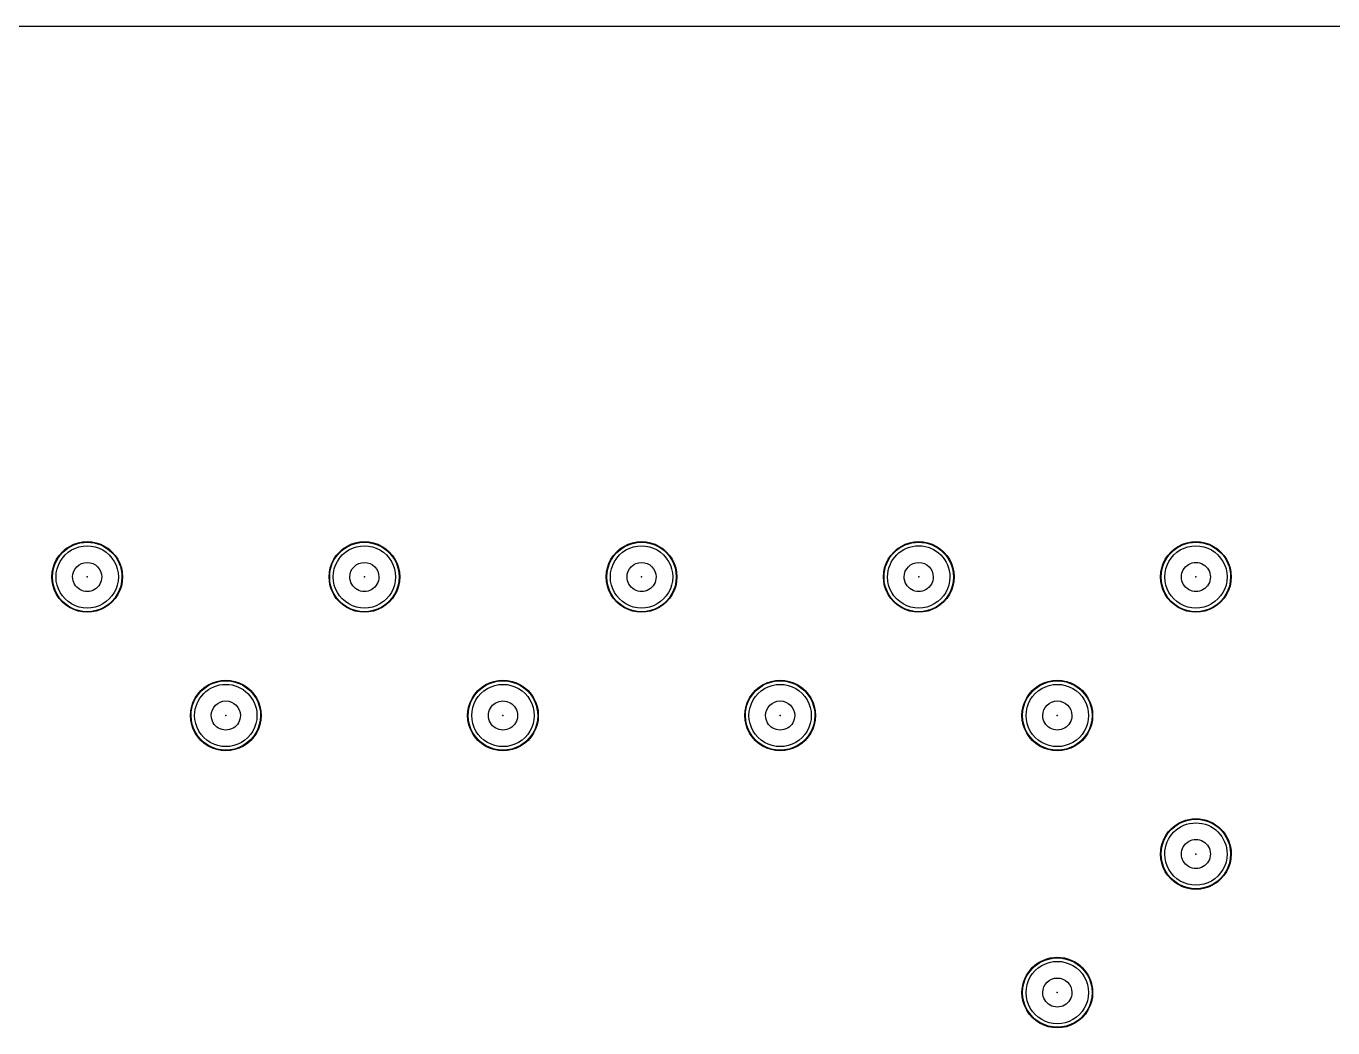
# Model space of a CAD drawing. Header units: millimetres. Extents: x 24815 to 37444, y -10619 to 6020.
# Drawn here: x 28083.71 to 28095.69, y 5900.27 to 5909.45 of the extents above; entities that cross this region are included whole.
import ezdxf

# ---------------------------------------------------------------- set-up
doc = ezdxf.new("R2010")
doc.units = ezdxf.units.MM

# ---------------------------------------------------------------- blocks, each defined once
blk = doc.blocks.new('A$C3CC6408C')
at = {"color": 2}
blk.add_line((-241.974, 0), (0, 0), dxfattribs=at)
at = {"color": 2, "extrusion": (0, 0, -1)}
for centre, major_axis, start_param, end_param in [((-90.744, -5.05), (-0.229, 0.229), 5.497787, 8.63938), ((-90.744, -5.05), (-0.229, 0.229), 5.497787, 8.63938), ((-90.744, -5.05), (0.225, 0.225), 3.926991, 7.068583), ((-90.744, -5.05), (0.225, 0.225), 3.926991, 7.068583), ((-90.744, -5.05), (-0.202, 0.202), 5.497787, 8.63938), ((-90.744, -5.05), (-0.202, 0.202), 5.497787, 8.63938), ((-90.744, -5.05), (-0.202, 0.202), 5.497787, 8.63938), ((-90.744, -5.05), (-0.202, 0.202), 5.497787, 8.63938), ((-90.744, -5.05), (-0.202, 0.202), 5.497787, 8.63938), ((-90.744, -5.05), (-0.202, 0.202), 5.497787, 8.63938), ((-90.744, -5.05), (-0.202, 0.202), 5.497787, 8.63938), ((-90.744, -5.05), (-0.202, 0.202), 5.497787, 8.63938), ((-90.744, -5.05), (-0.202, 0.202), 5.497787, 8.63938), ((-90.744, -5.05), (-0.202, 0.202), 5.497787, 8.63938), ((-90.744, -5.05), (-0.202, 0.202), 5.497787, 8.63938), ((-88.204, -5.05), (-0.229, 0.229), 5.497787, 8.63938), ((-88.204, -5.05), (-0.229, 0.229), 5.497787, 8.63938), ((-88.204, -5.05), (-0.225, 0.225), 5.497787, 8.63938), ((-88.204, -5.05), (-0.225, 0.225), 5.497787, 8.63938), ((-88.204, -5.05), (-0.202, 0.202), 5.497787, 8.63938), ((-88.204, -5.05), (-0.202, 0.202), 5.497787, 8.63938), ((-88.204, -5.05), (-0.202, 0.202), 5.497787, 8.63938), ((-88.204, -5.05), (-0.202, 0.202), 5.497787, 8.63938), ((-88.204, -5.05), (-0.202, 0.202), 5.497787, 8.63938), ((-88.204, -5.05), (-0.202, 0.202), 5.497787, 8.63938), ((-88.204, -5.05), (-0.202, 0.202), 5.497787, 8.63938), ((-88.204, -5.05), (-0.202, 0.202), 5.497787, 8.63938), ((-88.204, -5.05), (-0.202, 0.202), 5.497787, 8.63938), ((-88.204, -5.05), (-0.202, 0.202), 5.497787, 8.63938), ((-88.204, -5.05), (-0.202, 0.202), 5.497787, 8.63938), ((-85.664, -5.05), (-0.229, 0.229), 5.497787, 8.63938), ((-85.664, -5.05), (-0.229, 0.229), 5.497787, 8.63938), ((-85.664, -5.05), (-0.225, 0.225), 5.497787, 8.63938), ((-85.664, -5.05), (-0.225, 0.225), 5.497787, 8.63938), ((-85.664, -5.05), (-0.202, 0.202), 5.497787, 8.63938), ((-85.664, -5.05), (-0.202, 0.202), 5.497787, 8.63938), ((-85.664, -5.05), (-0.202, 0.202), 5.497787, 8.63938), ((-85.664, -5.05), (-0.202, 0.202), 5.497787, 8.63938), ((-85.664, -5.05), (-0.202, 0.202), 5.497787, 8.63938), ((-85.664, -5.05), (-0.202, 0.202), 5.497787, 8.63938), ((-85.664, -5.05), (-0.202, 0.202), 5.497787, 8.63938), ((-85.664, -5.05), (-0.202, 0.202), 5.497787, 8.63938), ((-85.664, -5.05), (-0.202, 0.202), 5.497787, 8.63938), ((-85.664, -5.05), (-0.202, 0.202), 5.497787, 8.63938), ((-85.664, -5.05), (-0.202, 0.202), 5.497787, 8.63938), ((-83.124, -5.05), (-0.229, 0.229), 5.497787, 8.63938), ((-83.124, -5.05), (-0.229, 0.229), 5.497787, 8.63938), ((-83.124, -5.05), (0.225, 0.225), 3.926991, 7.068583), ((-83.124, -5.05), (0.225, 0.225), 3.926991, 7.068583), ((-83.124, -5.05), (0.202, 0.202), 3.926991, 7.068583), ((-83.124, -5.05), (0.202, 0.202), 3.926991, 7.068583), ((-83.124, -5.05), (0.202, 0.202), 3.926991, 7.068583), ((-83.124, -5.05), (0.202, 0.202), 3.926991, 7.068583), ((-83.124, -5.05), (0.202, 0.202), 3.926991, 7.068583), ((-83.124, -5.05), (0.202, 0.202), 3.926991, 7.068583), ((-83.124, -5.05), (0.202, 0.202), 3.926991, 7.068583), ((-83.124, -5.05), (0.202, 0.202), 3.926991, 7.068583), ((-83.124, -5.05), (0.202, 0.202), 3.926991, 7.068583), ((-83.124, -5.05), (0.202, 0.202), 3.926991, 7.068583), ((-83.124, -5.05), (0.202, 0.202), 3.926991, 7.068583), ((-80.584, -5.05), (-0.229, 0.229), 5.497787, 8.63938), ((-80.584, -5.05), (-0.229, 0.229), 5.497787, 8.63938), ((-80.584, -5.05), (0.225, 0.225), 3.926991, 7.068583), ((-80.584, -5.05), (0.225, 0.225), 3.926991, 7.068583), ((-80.584, -5.05), (-0.202, 0.202), 5.497787, 8.63938), ((-80.584, -5.05), (-0.202, 0.202), 5.497787, 8.63938), ((-80.584, -5.05), (-0.202, 0.202), 5.497787, 8.63938), ((-80.584, -5.05), (-0.202, 0.202), 5.497787, 8.63938), ((-80.584, -5.05), (-0.202, 0.202), 5.497787, 8.63938), ((-80.584, -5.05), (-0.202, 0.202), 5.497787, 8.63938), ((-80.584, -5.05), (-0.202, 0.202), 5.497787, 8.63938), ((-80.584, -5.05), (-0.202, 0.202), 5.497787, 8.63938), ((-80.584, -5.05), (-0.202, 0.202), 5.497787, 8.63938), ((-80.584, -5.05), (-0.202, 0.202), 5.497787, 8.63938), ((-80.584, -5.05), (-0.202, 0.202), 5.497787, 8.63938), ((-90.744, -5.05), (0.0943, 0.0943), 3.926991, 7.068583), ((-90.744, -5.05), (0.0943, 0.0943), 3.926991, 7.068583), ((-88.204, -5.05), (0.0943, 0.0943), 3.926991, 7.068583), ((-88.204, -5.05), (0.0943, 0.0943), 3.926991, 7.068583), ((-85.664, -5.05), (0.0943, 0.0943), 3.926991, 7.068583), ((-85.664, -5.05), (0.0943, 0.0943), 3.926991, 7.068583), ((-83.124, -5.05), (0.0943, 0.0943), 3.926991, 7.068583), ((-83.124, -5.05), (0.0943, 0.0943), 3.926991, 7.068583), ((-80.584, -5.05), (-0.0943, 0.0943), 5.497787, 8.63938), ((-80.584, -5.05), (-0.0943, 0.0943), 5.497787, 8.63938), ((-90.744, -5.05), (0.229, 0.229), 0.785398, 3.926991), ((-90.744, -5.05), (0.229, 0.229), 0.785398, 3.926991), ((-90.744, -5.05), (-0.225, 0.225), 2.356194, 5.497787), ((-90.744, -5.05), (-0.225, 0.225), 2.356194, 5.497787), ((-90.744, -5.05), (-0.202, 0.202), 2.356194, 5.497787), ((-90.744, -5.05), (-0.202, 0.202), 2.356194, 5.497787), ((-90.744, -5.05), (-0.202, 0.202), 2.356194, 5.497787), ((-90.744, -5.05), (-0.202, 0.202), 2.356194, 5.497787), ((-90.744, -5.05), (-0.202, 0.202), 2.356194, 5.497787), ((-90.744, -5.05), (-0.202, 0.202), 2.356194, 5.497787), ((-90.744, -5.05), (-0.202, 0.202), 2.356194, 5.497787), ((-90.744, -5.05), (-0.202, 0.202), 2.356194, 5.497787), ((-90.744, -5.05), (-0.202, 0.202), 2.356194, 5.497787), ((-90.744, -5.05), (-0.202, 0.202), 2.356194, 5.497787), ((-90.744, -5.05), (-0.202, 0.202), 2.356194, 5.497787), ((-90.744, -5.05), (0.0943, 0.0943), 0.785398, 3.926991), ((-90.744, -5.05), (0.0943, 0.0943), 0.785398, 3.926991), ((-88.204, -5.05), (0.229, 0.229), 0.785398, 3.926991), ((-88.204, -5.05), (0.229, 0.229), 0.785398, 3.926991), ((-88.204, -5.05), (-0.225, 0.225), 2.356194, 5.497787), ((-88.204, -5.05), (-0.225, 0.225), 2.356194, 5.497787), ((-88.204, -5.05), (-0.202, 0.202), 2.356194, 5.497787), ((-88.204, -5.05), (-0.202, 0.202), 2.356194, 5.497787), ((-88.204, -5.05), (-0.202, 0.202), 2.356194, 5.497787), ((-88.204, -5.05), (-0.202, 0.202), 2.356194, 5.497787), ((-88.204, -5.05), (-0.202, 0.202), 2.356194, 5.497787), ((-88.204, -5.05), (-0.202, 0.202), 2.356194, 5.497787), ((-88.204, -5.05), (-0.202, 0.202), 2.356194, 5.497787), ((-88.204, -5.05), (-0.202, 0.202), 2.356194, 5.497787), ((-88.204, -5.05), (-0.202, 0.202), 2.356194, 5.497787), ((-88.204, -5.05), (-0.202, 0.202), 2.356194, 5.497787), ((-88.204, -5.05), (-0.202, 0.202), 2.356194, 5.497787), ((-88.204, -5.05), (0.0943, 0.0943), 0.785398, 3.926991), ((-88.204, -5.05), (0.0943, 0.0943), 0.785398, 3.926991), ((-85.664, -5.05), (0.229, 0.229), 0.785398, 3.926991), ((-85.664, -5.05), (0.229, 0.229), 0.785398, 3.926991), ((-85.664, -5.05), (0.225, 0.225), 0.785398, 3.926991), ((-85.664, -5.05), (0.225, 0.225), 0.785398, 3.926991), ((-85.664, -5.05), (0.202, 0.202), 0.785398, 3.926991), ((-85.664, -5.05), (0.202, 0.202), 0.785398, 3.926991), ((-85.664, -5.05), (0.202, 0.202), 0.785398, 3.926991), ((-85.664, -5.05), (0.202, 0.202), 0.785398, 3.926991), ((-85.664, -5.05), (0.202, 0.202), 0.785398, 3.926991), ((-85.664, -5.05), (0.202, 0.202), 0.785398, 3.926991), ((-85.664, -5.05), (0.202, 0.202), 0.785398, 3.926991), ((-85.664, -5.05), (0.202, 0.202), 0.785398, 3.926991), ((-85.664, -5.05), (0.202, 0.202), 0.785398, 3.926991), ((-85.664, -5.05), (0.202, 0.202), 0.785398, 3.926991), ((-85.664, -5.05), (0.202, 0.202), 0.785398, 3.926991), ((-85.664, -5.05), (0.0943, 0.0943), 0.785398, 3.926991), ((-85.664, -5.05), (0.0943, 0.0943), 0.785398, 3.926991), ((-83.124, -5.05), (0.229, 0.229), 0.785398, 3.926991), ((-83.124, -5.05), (0.229, 0.229), 0.785398, 3.926991), ((-83.124, -5.05), (0.225, 0.225), 0.785398, 3.926991), ((-83.124, -5.05), (0.225, 0.225), 0.785398, 3.926991), ((-83.124, -5.05), (0.202, 0.202), 0.785398, 3.926991), ((-83.124, -5.05), (0.202, 0.202), 0.785398, 3.926991), ((-83.124, -5.05), (0.202, 0.202), 0.785398, 3.926991), ((-83.124, -5.05), (0.202, 0.202), 0.785398, 3.926991), ((-83.124, -5.05), (0.202, 0.202), 0.785398, 3.926991), ((-83.124, -5.05), (0.202, 0.202), 0.785398, 3.926991), ((-83.124, -5.05), (0.202, 0.202), 0.785398, 3.926991), ((-83.124, -5.05), (0.202, 0.202), 0.785398, 3.926991), ((-83.124, -5.05), (0.202, 0.202), 0.785398, 3.926991), ((-83.124, -5.05), (0.202, 0.202), 0.785398, 3.926991), ((-83.124, -5.05), (0.202, 0.202), 0.785398, 3.926991), ((-83.124, -5.05), (-0.0943, 0.0943), 2.356194, 5.497787), ((-83.124, -5.05), (-0.0943, 0.0943), 2.356194, 5.497787), ((-80.584, -5.05), (0.229, 0.229), 0.785398, 3.926991), ((-80.584, -5.05), (0.229, 0.229), 0.785398, 3.926991), ((-80.584, -5.05), (0.225, 0.225), 0.785398, 3.926991), ((-80.584, -5.05), (0.225, 0.225), 0.785398, 3.926991), ((-80.584, -5.05), (0.202, 0.202), 0.785398, 3.926991), ((-80.584, -5.05), (0.202, 0.202), 0.785398, 3.926991), ((-80.584, -5.05), (0.202, 0.202), 0.785398, 3.926991), ((-80.584, -5.05), (0.202, 0.202), 0.785398, 3.926991), ((-80.584, -5.05), (0.202, 0.202), 0.785398, 3.926991), ((-80.584, -5.05), (0.202, 0.202), 0.785398, 3.926991), ((-80.584, -5.05), (0.202, 0.202), 0.785398, 3.926991), ((-80.584, -5.05), (0.202, 0.202), 0.785398, 3.926991), ((-80.584, -5.05), (0.202, 0.202), 0.785398, 3.926991), ((-80.584, -5.05), (0.202, 0.202), 0.785398, 3.926991), ((-80.584, -5.05), (0.202, 0.202), 0.785398, 3.926991), ((-80.584, -5.05), (0.0943, 0.0943), 0.785398, 3.926991), ((-80.584, -5.05), (0.0943, 0.0943), 0.785398, 3.926991), ((-89.474, -6.32), (-0.229, 0.229), 5.497787, 8.63938), ((-89.474, -6.32), (-0.229, 0.229), 5.497787, 8.63938), ((-86.934, -6.32), (-0.229, 0.229), 5.497787, 8.63938), ((-86.934, -6.32), (-0.229, 0.229), 5.497787, 8.63938), ((-84.394, -6.32), (-0.229, 0.229), 5.497787, 8.63938), ((-84.394, -6.32), (-0.229, 0.229), 5.497787, 8.63938), ((-81.854, -6.32), (-0.229, 0.229), 5.497787, 8.63938), ((-81.854, -6.32), (-0.229, 0.229), 5.497787, 8.63938), ((-89.474, -6.32), (0.225, 0.225), 3.926991, 7.068583), ((-89.474, -6.32), (0.225, 0.225), 3.926991, 7.068583), ((-89.474, -6.32), (0.202, 0.202), 3.926991, 7.068583), ((-89.474, -6.32), (0.202, 0.202), 3.926991, 7.068583), ((-89.474, -6.32), (0.202, 0.202), 3.926991, 7.068583), ((-89.474, -6.32), (0.202, 0.202), 3.926991, 7.068583), ((-89.474, -6.32), (0.202, 0.202), 3.926991, 7.068583), ((-89.474, -6.32), (0.202, 0.202), 3.926991, 7.068583), ((-89.474, -6.32), (0.202, 0.202), 3.926991, 7.068583), ((-89.474, -6.32), (0.202, 0.202), 3.926991, 7.068583), ((-89.474, -6.32), (0.202, 0.202), 3.926991, 7.068583), ((-89.474, -6.32), (0.202, 0.202), 3.926991, 7.068583), ((-89.474, -6.32), (0.202, 0.202), 3.926991, 7.068583), ((-86.934, -6.32), (0.225, 0.225), 3.926991, 7.068583), ((-86.934, -6.32), (0.225, 0.225), 3.926991, 7.068583), ((-86.934, -6.32), (-0.202, 0.202), 5.497787, 8.63938), ((-86.934, -6.32), (-0.202, 0.202), 5.497787, 8.63938), ((-86.934, -6.32), (-0.202, 0.202), 5.497787, 8.63938), ((-86.934, -6.32), (-0.202, 0.202), 5.497787, 8.63938), ((-86.934, -6.32), (-0.202, 0.202), 5.497787, 8.63938), ((-86.934, -6.32), (-0.202, 0.202), 5.497787, 8.63938), ((-86.934, -6.32), (-0.202, 0.202), 5.497787, 8.63938), ((-86.934, -6.32), (-0.202, 0.202), 5.497787, 8.63938), ((-86.934, -6.32), (-0.202, 0.202), 5.497787, 8.63938), ((-86.934, -6.32), (-0.202, 0.202), 5.497787, 8.63938), ((-86.934, -6.32), (-0.202, 0.202), 5.497787, 8.63938), ((-84.394, -6.32), (0.225, 0.225), 3.926991, 7.068583), ((-84.394, -6.32), (0.225, 0.225), 3.926991, 7.068583), ((-84.394, -6.32), (-0.202, 0.202), 5.497787, 8.63938), ((-84.394, -6.32), (-0.202, 0.202), 5.497787, 8.63938), ((-84.394, -6.32), (-0.202, 0.202), 5.497787, 8.63938), ((-84.394, -6.32), (-0.202, 0.202), 5.497787, 8.63938), ((-84.394, -6.32), (-0.202, 0.202), 5.497787, 8.63938), ((-84.394, -6.32), (-0.202, 0.202), 5.497787, 8.63938), ((-84.394, -6.32), (-0.202, 0.202), 5.497787, 8.63938), ((-84.394, -6.32), (-0.202, 0.202), 5.497787, 8.63938), ((-84.394, -6.32), (-0.202, 0.202), 5.497787, 8.63938), ((-84.394, -6.32), (-0.202, 0.202), 5.497787, 8.63938), ((-84.394, -6.32), (-0.202, 0.202), 5.497787, 8.63938), ((-81.854, -6.32), (-0.225, 0.225), 5.497787, 8.63938), ((-81.854, -6.32), (-0.225, 0.225), 5.497787, 8.63938), ((-81.854, -6.32), (-0.202, 0.202), 5.497787, 8.63938), ((-81.854, -6.32), (-0.202, 0.202), 5.497787, 8.63938), ((-81.854, -6.32), (-0.202, 0.202), 5.497787, 8.63938), ((-81.854, -6.32), (-0.202, 0.202), 5.497787, 8.63938), ((-81.854, -6.32), (-0.202, 0.202), 5.497787, 8.63938), ((-81.854, -6.32), (-0.202, 0.202), 5.497787, 8.63938), ((-81.854, -6.32), (-0.202, 0.202), 5.497787, 8.63938), ((-81.854, -6.32), (-0.202, 0.202), 5.497787, 8.63938), ((-81.854, -6.32), (-0.202, 0.202), 5.497787, 8.63938), ((-81.854, -6.32), (-0.202, 0.202), 5.497787, 8.63938), ((-81.854, -6.32), (-0.202, 0.202), 5.497787, 8.63938), ((-89.474, -6.32), (0.0943, 0.0943), 3.926991, 7.068583), ((-89.474, -6.32), (0.0943, 0.0943), 3.926991, 7.068583), ((-86.934, -6.32), (-0.0943, 0.0943), 5.497787, 8.63938), ((-86.934, -6.32), (-0.0943, 0.0943), 5.497787, 8.63938), ((-84.394, -6.32), (0.0943, 0.0943), 3.926991, 7.068583), ((-84.394, -6.32), (0.0943, 0.0943), 3.926991, 7.068583), ((-81.854, -6.32), (0.0943, 0.0943), 3.926991, 7.068583), ((-81.854, -6.32), (0.0943, 0.0943), 3.926991, 7.068583), ((-89.474, -6.32), (0.229, 0.229), 0.785398, 3.926991), ((-89.474, -6.32), (0.229, 0.229), 0.785398, 3.926991), ((-89.474, -6.32), (0.225, 0.225), 0.785398, 3.926991), ((-89.474, -6.32), (0.225, 0.225), 0.785398, 3.926991), ((-89.474, -6.32), (0.202, 0.202), 0.785398, 3.926991), ((-89.474, -6.32), (0.202, 0.202), 0.785398, 3.926991), ((-89.474, -6.32), (0.202, 0.202), 0.785398, 3.926991), ((-89.474, -6.32), (0.202, 0.202), 0.785398, 3.926991), ((-89.474, -6.32), (0.202, 0.202), 0.785398, 3.926991), ((-89.474, -6.32), (0.202, 0.202), 0.785398, 3.926991), ((-89.474, -6.32), (0.202, 0.202), 0.785398, 3.926991), ((-89.474, -6.32), (0.202, 0.202), 0.785398, 3.926991), ((-89.474, -6.32), (0.202, 0.202), 0.785398, 3.926991), ((-89.474, -6.32), (0.202, 0.202), 0.785398, 3.926991), ((-89.474, -6.32), (0.202, 0.202), 0.785398, 3.926991), ((-89.474, -6.32), (-0.0943, 0.0943), 2.356194, 5.497787), ((-89.474, -6.32), (-0.0943, 0.0943), 2.356194, 5.497787), ((-86.934, -6.32), (0.229, 0.229), 0.785398, 3.926991), ((-86.934, -6.32), (0.229, 0.229), 0.785398, 3.926991), ((-86.934, -6.32), (0.225, 0.225), 0.785398, 3.926991), ((-86.934, -6.32), (0.225, 0.225), 0.785398, 3.926991), ((-86.934, -6.32), (0.202, 0.202), 0.785398, 3.926991), ((-86.934, -6.32), (0.202, 0.202), 0.785398, 3.926991), ((-86.934, -6.32), (0.202, 0.202), 0.785398, 3.926991), ((-86.934, -6.32), (0.202, 0.202), 0.785398, 3.926991), ((-86.934, -6.32), (0.202, 0.202), 0.785398, 3.926991), ((-86.934, -6.32), (0.202, 0.202), 0.785398, 3.926991), ((-86.934, -6.32), (0.202, 0.202), 0.785398, 3.926991), ((-86.934, -6.32), (0.202, 0.202), 0.785398, 3.926991), ((-86.934, -6.32), (0.202, 0.202), 0.785398, 3.926991), ((-86.934, -6.32), (0.202, 0.202), 0.785398, 3.926991), ((-86.934, -6.32), (0.202, 0.202), 0.785398, 3.926991), ((-86.934, -6.32), (0.0943, 0.0943), 0.785398, 3.926991), ((-86.934, -6.32), (0.0943, 0.0943), 0.785398, 3.926991), ((-84.394, -6.32), (0.229, 0.229), 0.785398, 3.926991), ((-84.394, -6.32), (0.229, 0.229), 0.785398, 3.926991), ((-84.394, -6.32), (-0.225, 0.225), 2.356194, 5.497787), ((-84.394, -6.32), (-0.225, 0.225), 2.356194, 5.497787), ((-84.394, -6.32), (-0.202, 0.202), 2.356194, 5.497787), ((-84.394, -6.32), (-0.202, 0.202), 2.356194, 5.497787), ((-84.394, -6.32), (-0.202, 0.202), 2.356194, 5.497787), ((-84.394, -6.32), (-0.202, 0.202), 2.356194, 5.497787), ((-84.394, -6.32), (-0.202, 0.202), 2.356194, 5.497787), ((-84.394, -6.32), (-0.202, 0.202), 2.356194, 5.497787), ((-84.394, -6.32), (-0.202, 0.202), 2.356194, 5.497787), ((-84.394, -6.32), (-0.202, 0.202), 2.356194, 5.497787), ((-84.394, -6.32), (-0.202, 0.202), 2.356194, 5.497787), ((-84.394, -6.32), (-0.202, 0.202), 2.356194, 5.497787), ((-84.394, -6.32), (-0.202, 0.202), 2.356194, 5.497787), ((-84.394, -6.32), (0.0943, 0.0943), 0.785398, 3.926991), ((-84.394, -6.32), (0.0943, 0.0943), 0.785398, 3.926991), ((-81.854, -6.32), (0.229, 0.229), 0.785398, 3.926991), ((-81.854, -6.32), (0.229, 0.229), 0.785398, 3.926991), ((-81.854, -6.32), (-0.225, 0.225), 2.356194, 5.497787), ((-81.854, -6.32), (-0.225, 0.225), 2.356194, 5.497787), ((-81.854, -6.32), (-0.202, 0.202), 2.356194, 5.497787), ((-81.854, -6.32), (-0.202, 0.202), 2.356194, 5.497787), ((-81.854, -6.32), (-0.202, 0.202), 2.356194, 5.497787), ((-81.854, -6.32), (-0.202, 0.202), 2.356194, 5.497787), ((-81.854, -6.32), (-0.202, 0.202), 2.356194, 5.497787), ((-81.854, -6.32), (-0.202, 0.202), 2.356194, 5.497787), ((-81.854, -6.32), (-0.202, 0.202), 2.356194, 5.497787), ((-81.854, -6.32), (-0.202, 0.202), 2.356194, 5.497787), ((-81.854, -6.32), (-0.202, 0.202), 2.356194, 5.497787), ((-81.854, -6.32), (-0.202, 0.202), 2.356194, 5.497787), ((-81.854, -6.32), (-0.202, 0.202), 2.356194, 5.497787), ((-81.854, -6.32), (0.0943, 0.0943), 0.785398, 3.926991), ((-81.854, -6.32), (0.0943, 0.0943), 0.785398, 3.926991), ((-80.584, -7.59), (0.229, 0.229), 3.926991, 7.068583), ((-80.584, -7.59), (0.229, 0.229), 3.926991, 7.068583), ((-80.584, -7.59), (-0.225, 0.225), 5.497787, 8.63938), ((-80.584, -7.59), (-0.225, 0.225), 5.497787, 8.63938), ((-80.584, -7.59), (0.202, 0.202), 3.926991, 7.068583), ((-80.584, -7.59), (0.202, 0.202), 3.926991, 7.068583), ((-80.584, -7.59), (0.202, 0.202), 3.926991, 7.068583), ((-80.584, -7.59), (0.202, 0.202), 3.926991, 7.068583), ((-80.584, -7.59), (0.202, 0.202), 3.926991, 7.068583), ((-80.584, -7.59), (0.202, 0.202), 3.926991, 7.068583), ((-80.584, -7.59), (0.202, 0.202), 3.926991, 7.068583), ((-80.584, -7.59), (0.202, 0.202), 3.926991, 7.068583), ((-80.584, -7.59), (0.202, 0.202), 3.926991, 7.068583), ((-80.584, -7.59), (0.202, 0.202), 3.926991, 7.068583), ((-80.584, -7.59), (0.202, 0.202), 3.926991, 7.068583), ((-80.584, -7.59), (-0.0943, 0.0943), 5.497787, 8.63938), ((-80.584, -7.59), (-0.0943, 0.0943), 5.497787, 8.63938), ((-80.584, -7.59), (0.229, 0.229), 0.785398, 3.926991), ((-80.584, -7.59), (0.229, 0.229), 0.785398, 3.926991), ((-80.584, -7.59), (0.225, 0.225), 0.785398, 3.926991), ((-80.584, -7.59), (0.225, 0.225), 0.785398, 3.926991), ((-80.584, -7.59), (0.202, 0.202), 0.785398, 3.926991), ((-80.584, -7.59), (0.202, 0.202), 0.785398, 3.926991), ((-80.584, -7.59), (0.202, 0.202), 0.785398, 3.926991), ((-80.584, -7.59), (0.202, 0.202), 0.785398, 3.926991), ((-80.584, -7.59), (0.202, 0.202), 0.785398, 3.926991), ((-80.584, -7.59), (0.202, 0.202), 0.785398, 3.926991), ((-80.584, -7.59), (0.202, 0.202), 0.785398, 3.926991), ((-80.584, -7.59), (0.202, 0.202), 0.785398, 3.926991), ((-80.584, -7.59), (0.202, 0.202), 0.785398, 3.926991), ((-80.584, -7.59), (0.202, 0.202), 0.785398, 3.926991), ((-80.584, -7.59), (0.202, 0.202), 0.785398, 3.926991), ((-80.584, -7.59), (0.0943, 0.0943), 0.785398, 3.926991), ((-80.584, -7.59), (0.0943, 0.0943), 0.785398, 3.926991), ((-81.854, -8.86), (0.229, 0.229), 3.926991, 7.068583), ((-81.854, -8.86), (0.229, 0.229), 3.926991, 7.068583), ((-81.854, -8.86), (-0.225, 0.225), 5.497787, 8.63938), ((-81.854, -8.86), (-0.225, 0.225), 5.497787, 8.63938), ((-81.854, -8.86), (-0.202, 0.202), 5.497787, 8.63938), ((-81.854, -8.86), (-0.202, 0.202), 5.497787, 8.63938), ((-81.854, -8.86), (-0.202, 0.202), 5.497787, 8.63938), ((-81.854, -8.86), (-0.202, 0.202), 5.497787, 8.63938), ((-81.854, -8.86), (-0.202, 0.202), 5.497787, 8.63938), ((-81.854, -8.86), (-0.202, 0.202), 5.497787, 8.63938), ((-81.854, -8.86), (-0.202, 0.202), 5.497787, 8.63938), ((-81.854, -8.86), (-0.202, 0.202), 5.497787, 8.63938), ((-81.854, -8.86), (-0.202, 0.202), 5.497787, 8.63938), ((-81.854, -8.86), (-0.202, 0.202), 5.497787, 8.63938), ((-81.854, -8.86), (-0.202, 0.202), 5.497787, 8.63938), ((-81.854, -8.86), (0.0943, 0.0943), 3.926991, 7.068583), ((-81.854, -8.86), (0.0943, 0.0943), 3.926991, 7.068583), ((-81.854, -8.86), (-0.229, 0.229), 2.356194, 5.497787), ((-81.854, -8.86), (-0.229, 0.229), 2.356194, 5.497787), ((-81.854, -8.86), (-0.225, 0.225), 2.356194, 5.497787), ((-81.854, -8.86), (-0.225, 0.225), 2.356194, 5.497787), ((-81.854, -8.86), (-0.202, 0.202), 2.356194, 5.497787), ((-81.854, -8.86), (-0.202, 0.202), 2.356194, 5.497787), ((-81.854, -8.86), (-0.202, 0.202), 2.356194, 5.497787), ((-81.854, -8.86), (-0.202, 0.202), 2.356194, 5.497787), ((-81.854, -8.86), (-0.202, 0.202), 2.356194, 5.497787), ((-81.854, -8.86), (-0.202, 0.202), 2.356194, 5.497787), ((-81.854, -8.86), (-0.202, 0.202), 2.356194, 5.497787), ((-81.854, -8.86), (-0.202, 0.202), 2.356194, 5.497787), ((-81.854, -8.86), (-0.202, 0.202), 2.356194, 5.497787), ((-81.854, -8.86), (-0.202, 0.202), 2.356194, 5.497787), ((-81.854, -8.86), (-0.202, 0.202), 2.356194, 5.497787), ((-81.854, -8.86), (0.0943, 0.0943), 0.785398, 3.926991), ((-81.854, -8.86), (0.0943, 0.0943), 0.785398, 3.926991)]:
    blk.add_ellipse(centre, major_axis=major_axis, ratio=1, start_param=start_param, end_param=end_param, dxfattribs=at)
at = {"color": 2}
for p in [(-90.744, -5.05), (-88.204, -5.05), (-85.664, -5.05), (-83.124, -5.05), (-80.584, -5.05), (-89.474, -6.32), (-86.934, -6.32), (-84.394, -6.32), (-81.854, -6.32), (-80.584, -7.59), (-81.854, -8.86)]:
    blk.add_point(p, dxfattribs=at)

msp = doc.modelspace()

# ---------------------------------------------------------------- block references
msp.add_blockref('A$C3CC6408C', (28175.01663, 5909.45129))

doc.saveas('drawing.dxf')
